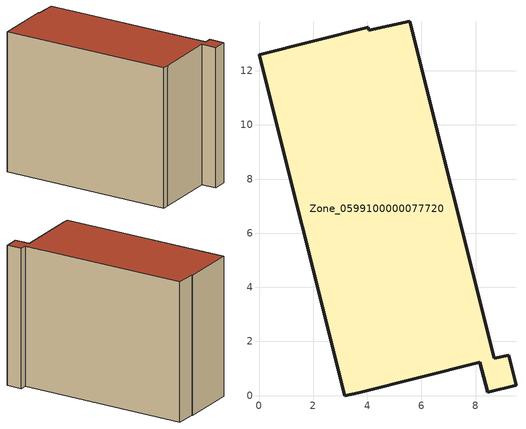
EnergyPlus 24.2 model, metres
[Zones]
Zone_0599100000077720
 floor ground (C_G): 0,12.59 4.04,13.6 4.06,13.49 5.57,13.82 8.69,1.38 9.22,1.49 9.49,0.38 8.44,0.12 8.16,1.23 3.69,0.11 3.17,0 z0
 wall outside (C_F): 3.17,0 3.69,0.11 8.16,1.23 8.44,0.12 9.49,0.38 9.22,1.49 8.69,1.38 5.57,13.82 4.06,13.49 4.04,13.6 0,12.59 3.17,0 z0:10.74
 roof outside (C_R): 4.04,13.6 0,12.59 3.17,0 3.69,0.11 8.16,1.23 8.44,0.12 9.49,0.38 9.22,1.49 8.69,1.38 5.57,13.82 4.06,13.49 z10.74
[BUILDING]
Pand.0599100000077720: North Axis=0; Terrain=City; Loads Convergence Tolerance Value=0.04; Temperature Convergence Tolerance Value=0.4; Solar Distribution=FullExterior; Maximum Number of Warmup Days=25; Minimum Number of Warmup Days=1
[Site:Location]
Rotterdam.The.Hague.AP_ZH_NLD Design_Conditions: Latitude=51.96; Longitude=4.45; Time Zone=1; Elevation=-4.5
[SITE:GROUNDTEMPERATURE:BUILDINGSURFACE]
18, 18, 18, 18, 18, 18, 18, 18, 18, 18, 18, 18
[MATERIAL] Thermal Absorptance=0.9; Solar Absorptance=0.7; Visible Absorptance=0.7
Name | Roughness | Thickness | Conductivity | Density | Specific Heat
G.TI.1992-2005 | MediumSmooth | 0.15 | 0.06 | 540 | 1210
F.TI.1992-2005 | Rough | 0.3 | 0.12 | 1920 | 840
R.TI.1992-2005 | MediumRough | 0.2 | 0.08 | 1500 | 1000
[CONSTRUCTION]
C_G: G.TI.1992-2005
C_F: F.TI.1992-2005
C_R: R.TI.1992-2005
[ZONE]
Zone_0599100000077720: Type=1; Multiplier=1; Ceiling Height=Autocalculate; Volume=Autocalculate; Floor Area=autocalculate; Part of Total Floor Area=Yes
[ZONEINFILTRATION:DESIGNFLOWRATE]
Infil_Zone_0599100000077720: Zone or ZoneList or Space or SpaceList=Zone_0599100000077720; Schedule=AlwaysOn; Design Flow Rate Calculation Method=Flow/Area; Flow Rate per Floor Area=0.0015; Constant Term Coefficient=1; Temperature Term Coefficient=0; Velocity Term Coefficient=0; Velocity Squared Term Coefficient=0
[HVACTEMPLATE:ZONE:IDEALLOADSAIRSYSTEM]
Zone_0599100000077720: Maximum Heating Supply Air Temperature=50; Minimum Cooling Supply Air Temperature=13; Maximum Heating Supply Air Humidity Ratio=0.0156; Minimum Cooling Supply Air Humidity Ratio=0.0077; Heating Limit=NoLimit; Cooling Limit=NoLimit; Dehumidification Control Type=ConstantSensibleHeatRatio; Cooling Sensible Heat Ratio=0.7; Dehumidification Setpoint=60; Humidification Control Type=None; Humidification Setpoint=30; Outdoor Air Method=None; Outdoor Air Flow Rate per Person=0.00944; Outdoor Air Flow Rate per Zone Floor Area=0; Outdoor Air Flow Rate per Zone=0; Demand Controlled Ventilation Type=None; Outdoor Air Economizer Type=NoEconomizer; Heat Recovery Type=None; Sensible Heat Recovery Effectiveness=0.7; Latent Heat Recovery Effectiveness=0.65
[ZONECONTROL:THERMOSTAT]
ThermostatControl_Zone_0599100000077720: Zone or ZoneList=Zone_0599100000077720; Control Type Schedule=DualSetpointControlType; Control 1=Thermostat_Zone_0599100000077720; Temperature Difference Between Cutout And Setpoint=0
[THERMOSTATSETPOINT:DUALSETPOINT]
Thermostat_Zone_0599100000077720: Heating Setpoint Temperature Schedule=HeatingSetpoint_Zone_0599100000077720; Cooling Setpoint Temperature Schedule=CoolingSetpoint_Zone_0599100000077720
[SCHEDULE:COMPACT]
HeatingSetpoint_Zone_0599100000077720: Through: 12/31, For: AllDays, Until: 24:00, 21
CoolingSetpoint_Zone_0599100000077720: Through: 12/31, For: AllDays, Until: 24:00, 24
DualSetpointControlType: Through: 12/31, For: AllDays, Until: 24:00, 4
AlwaysOn: Through: 12/31, For: AllDays, Until: 24:00, 1
